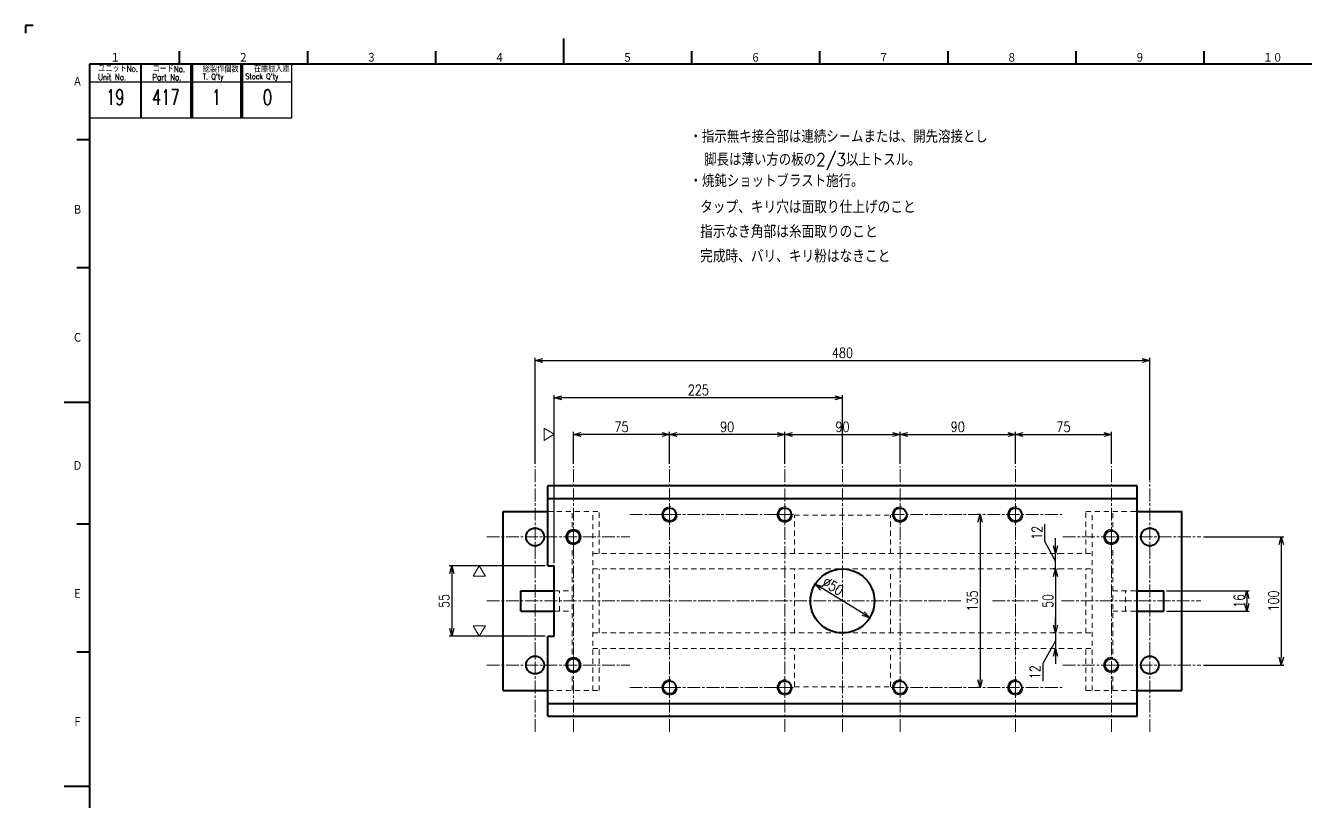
# Model space of a CAD drawing. Header units: millimetres. Extents: x 0 to 1682, y 0 to 1188.
# Drawn here: x 0 to 999, y 582 to 1188 of the extents above; entities that cross this region are included whole.
import ezdxf
from ezdxf.enums import TextEntityAlignment as Align

# ---------------------------------------------------------------- set-up
doc = ezdxf.new("R2010")
doc.units = ezdxf.units.MM
doc.header["$LTSCALE"] = 2
doc.linetypes.add('GEN7A', pattern=[7.5, 5, -0.75, 1, -0.75])
doc.linetypes.add('HIDDEN2', pattern=[3.5, 2, -1.5])
doc.layers.get('0').update_dxf_attribs({"lineweight": 20})
doc.layers.get('DEFPOINTS').update_dxf_attribs({"color": 253})
for name, color, linetype, lineweight in [('2', 5, 'Continuous', 40), ('3A', 6, 'HIDDEN2', 20), ('4', 3, 'Continuous', 13), ('5', 3, 'Continuous', 13), ('6', 7, 'Continuous', 50), ('7A', 4, 'GEN7A', 13), ('8', 1, 'Continuous', 13), ('WAKU', 7, 'Continuous', 40)]:
    doc.layers.add(name, color=color, linetype=linetype, lineweight=lineweight)
doc.layers.add('RAHM2', color=1, linetype='Continuous')
doc.styles.add('DIMENSION', font='romans.shx', dxfattribs={"width": 0.8, "bigfont": 'extfont2.shx'})
doc.styles.get("Standard").update_dxf_attribs({"font": 'romans.shx', "width": 0.8, "bigfont": 'extfont2.shx'})
doc.dimstyles.new('GEN-ISO$0', dxfattribs={"dimtxt": 4, "dimasz": 3, "dimexe": 1, "dimexo": 1, "dimgap": 1, "dimtad": 3, "dimrnd": 0.01, "dimdsep": 46, "dimtxsty": 'Standard', "dimblk": 'OPEN30', "dimcen": 0, "dimclrt": 7, "dimazin": 2, "dimtp": 0.1, "dimtm": 0.1, "dimtfac": 0.6, "dimtmove": 2, "dimatfit": 3, "dimldrblk": 'OPEN30', "dimfxl": 1, "dimarcsym": 0})
doc.dimstyles.new('GEN-ISO$3', dxfattribs={"dimtxt": 4, "dimasz": 3, "dimexe": 1, "dimexo": 1, "dimgap": 1, "dimtad": 1, "dimrnd": 0.01, "dimdsep": 46, "dimtxsty": 'Standard', "dimblk": 'OPEN30', "dimcen": 0, "dimclrt": 7, "dimazin": 2, "dimtp": 0.1, "dimtm": 0.1, "dimtfac": 0.6, "dimtmove": 0, "dimatfit": 0, "dimldrblk": 'OPEN30', "dimfxl": 1, "dimarcsym": 0})

# ---------------------------------------------------------------- blocks, each defined once
blk = doc.blocks.new('注釈')
at = {"layer": '6', "width": 0.9}
for s, p in [('タップ、キリ穴は面取り仕上げのこと', (0, 19.2)), ('指示なき角部は糸面取りのこと', (0, 9.6)), ('完成時、バリ、キリ粉はなきこと', (0, 0))]:
    blk.add_text(s, height=5, dxfattribs=at).set_placement(p)
blk = doc.blocks.new('A1部品図')
at = {"layer": 'WAKU', "color": 5, "linetype": 'Continuous'}
for p, q in [((3, 594), (0, 594)), ((0, 594), (0, 591)), ((210, 589), (210, 579)), ((60, 584), (60, 579)), ((110, 584), (110, 579)), ((160, 584), (160, 579)), ((260, 584), (260, 579)), ((310, 584), (310, 579)), ((360, 584), (360, 579)), ((410, 584), (410, 579)), ((460, 584), (460, 579)), ((826, 579), (25, 579)), ((25, 579), (25, 15)), ((20, 549.5), (25, 549.5)), ((20, 499.5), (25, 499.5)), ((15, 447), (25, 447)), ((20, 399.5), (25, 399.5)), ((20, 349.5), (25, 349.5)), ((15, 297), (25, 297))]:
    blk.add_line(p, q, dxfattribs=at)
at = {"layer": 'WAKU'}
blk.add_blockref('注釈', (263.34, 501.45), dxfattribs=at)
at = {"layer": 'WAKU', "color": 5, "linetype": 'Continuous'}
for s, height, p in [('１', 3.31, (33.1, 579.6)), ('２', 3.31, (83.1, 579.6)), ('３', 3.31, (133.1, 579.6)), ('４', 3.31, (183.1, 579.6)), ('５', 3.31, (233.1, 579.6)), ('６', 3.31, (283.1, 579.6)), ('７', 3.31, (333.1, 579.6)), ('８', 3.31, (383.1, 579.6)), ('９', 3.31, (433.1, 579.6)), ('１０', 3.311, (483.1, 579.6)), ('Ａ', 3.31, (18.36, 570.24)), ('Ｂ', 3.31, (18.36, 520.24)), ('Ｃ', 3.31, (18.36, 470.24)), ('Ｄ', 3.31, (18.36, 420.24)), ('Ｅ', 3.31, (18.36, 370.24)), ('Ｆ', 3.31, (18.36, 320.24))]:
    blk.add_text(s, height=height, dxfattribs=at).set_placement(p)
blk = doc.blocks.new('A1表題欄')
at = {"layer": 'RAHM2', "color": 5, "linetype": 'Continuous'}
for p, q in [((-722, 543), (-722, 564)), ((-801, 543), (-761.5, 543)), ((-761.5, 543), (-722, 543))]:
    blk.add_line(p, q, dxfattribs=at)
at = {"layer": 'RAHM2', "color": 7, "linetype": 'Continuous'}
for p, q in [((-801, 557), (-761.5, 557)), ((-761.5, 557), (-722, 557))]:
    blk.add_line(p, q, dxfattribs=at)
at = {"layer": 'WAKU', "linetype": 'Continuous'}
for p, q in [((-781, 564), (-781, 543)), ((-761.5, 564), (-761.5, 543)), ((-761, 564), (-761, 543)), ((-742, 564), (-742, 543)), ((-741.5, 564), (-741.5, 543))]:
    blk.add_line(p, q, dxfattribs=at)
at = {"layer": 'RAHM2', "color": 7, "linetype": 'Continuous', "width": 0.8}
for s, height, p in [('ユニットNo.', 2.5, (-797.71, 560.92)), ('Unit No.', 2.5, (-797.71, 557.64)), ('コードNo.', 2.5, (-776.48, 560.81)), ('Part No.', 2.5, (-776.48, 557.53)), ('総製作個数', 2.5, (-756.83, 560.72)), ("T. Q'ty", 2.2, (-756.83, 557.96)), ("Stock Q'ty", 2.2, (-740.2, 558.06)), ('在庫棚入庫', 2.5, (-736.92, 560.82))]:
    blk.add_text(s, height=height, dxfattribs=at).set_placement(p)
at = {"layer": 'WAKU', "linetype": 'Continuous', "width": 0.7}
for tag, p in [('GEN-TITLE-UN', (-791, 551.01)), ('GEN-TITLE-PT', (-771.25, 551)), ('GEN-TITLE-QT', (-751.51, 551)), ('GEN-TITLE-STO', (-731.57, 551))]:
    blk.add_attdef(tag, text='', height=6, dxfattribs=at).set_placement(p, align=Align.MIDDLE)
at = {"layer": 'WAKU'}
for tag, height, width, p in [('GEN-TITLE-CRO', 4, 0.8, (-236.01, 32.8)), ('HEADER1', 5, 0.9, (-50.88, 30.15)), ('GEN-TITLE-SCA', 4, 0.85, (-148.21, 25.85)), ('GEN-TITLE-PRE', 4, 0.8, (-236.01, 20.88)), ('HEADER2', 6, 0.9, (-51.11, 21.68))]:
    blk.add_attdef(tag, text='', height=height, dxfattribs=dict(at, width=width)).set_placement(p, align=Align.MIDDLE)
for tag, p in [('GEN-TITLE-APP｛3.4｝', (-206.8, 26.09)), ('GEN-TITLE-CHE｛3.4｝', (-192.17, 26.09)), ('GEN-TITLE-DES｛3.4｝', (-177.55, 26.09)), ('GEN-TITLE-DRA｛3.4｝', (-162.93, 26.09))]:
    blk.add_attdef(tag, text='', height=4, dxfattribs=at).set_placement(p, align=Align.MIDDLE)
at = {"layer": 'WAKU', "width": 0.7}
blk.add_attdef('GEN-TITLE-DAT', text='', height=3.5, dxfattribs=at).set_placement((-126.36, 24.1), align=Align.CENTER)
blk.add_attdef('GEN-TITLE-DAT1{4.4}', text='', height=3.5, dxfattribs=at).set_placement((-243.52, 8.71), align=Align.MIDDLE_CENTER)
at = {"layer": 'WAKU', "color": 5}
blk.add_attdef('HEADER6', text='', height=5.8, dxfattribs=at).set_placement((-214.07, 2.7), align=Align.BOTTOM_CENTER)
at = {"layer": 'WAKU', "style": 'DIMENSION', "width": 1.2}
blk.add_attdef('HEADER13', text='', height=7.02, dxfattribs=at).set_placement((-196.44, 6.21), align=Align.MIDDLE_LEFT)
at = {"layer": 'WAKU', "color": 5, "style": 'DIMENSION', "width": 1.2}
for tag, p in [('HEADER12', (-160.55, 6.21)), ('GEN-TITLE-DWG', (-93.21, 6.21))]:
    blk.add_attdef(tag, text='', height=7.02, dxfattribs=at).set_placement(p, align=Align.MIDDLE_LEFT)
at = {"layer": 'WAKU', "color": 5, "style": 'DIMENSION'}
blk.add_attdef('GEN-TITLE-Amd', text='', height=7.02, dxfattribs=at).set_placement((-3.96, 6.21), align=Align.MIDDLE)
blk = doc.blocks.new('A$C528440B9')
at = {"layer": '2'}
blk.add_circle((7.05, 7.05), 5.05, dxfattribs=at)
at = {"layer": '4'}
blk.add_arc((7.05, 7.05), 6, 80, 350, dxfattribs=at)
at = {"layer": '7A'}
for p, q in [((7.05, 0), (7.05, 14.11)), ((0, 7.05), (14.11, 7.05))]:
    blk.add_line(p, q, dxfattribs=at)
blk = doc.blocks.new('A$C78BB0BDA')
at = {"layer": '4'}
blk.add_blockref('A$C528440B9', (0, 0), dxfattribs=at)
blk = doc.blocks.new('_Open30')
at = {"color": 0, "linetype": 'ByBlock', "lineweight": -2}
for p, q in [((-1, 0.27), (0, 0)), ((0, 0), (-1, -0.27)), ((0, 0), (-1, 0))]:
    blk.add_line(p, q, dxfattribs=at)
blk = doc.blocks.new('*D27')
at = {"layer": '5', "color": 0, "lineweight": -2, "transparency": 16777216}
for p, q in [((919.7, 788.64), (982.46, 788.64)), ((980.46, 782.64), (980.46, 694.64)), ((919.7, 688.64), (982.46, 688.64))]:
    blk.add_line(p, q, dxfattribs=at)
at = {"layer": 'DEFPOINTS', "color": 0, "transparency": 16777216}
for p in [(917.7, 788.64), (917.7, 688.64), (980.46, 688.64)]:
    blk.add_point(p, dxfattribs=at)
at = {"layer": '5', "color": 0, "lineweight": -2, "transparency": 16777216, "xscale": 6, "yscale": 6, "zscale": 6}
for p, rotation in [((980.46, 788.64), 90), ((980.46, 688.64), 270)]:
    blk.add_blockref('_Open30', p, dxfattribs=dict(at, rotation=rotation))
at = {"layer": '5', "color": 7, "transparency": 16777216, "insert": (974.46, 738.64), "char_height": 8, "attachment_point": 5, "rotation": 90}
blk.add_mtext('100', dxfattribs=at)
blk = doc.blocks.new('*D28')
at = {"layer": '5', "color": 0, "lineweight": -2, "transparency": 16777216}
for p, q in [((745.02, 806.14), (743.25, 806.14)), ((745.25, 800.14), (745.25, 677.14)), ((743.91, 671.14), (743.25, 671.14))]:
    blk.add_line(p, q, dxfattribs=at)
at = {"layer": 'DEFPOINTS', "color": 0, "transparency": 16777216}
for p in [(747.02, 806.14), (745.25, 671.14), (745.91, 671.14)]:
    blk.add_point(p, dxfattribs=at)
at = {"layer": '5', "color": 0, "lineweight": -2, "transparency": 16777216, "xscale": 6, "yscale": 6, "zscale": 6}
for p, rotation in [((745.25, 806.14), 90), ((745.25, 671.14), 270)]:
    blk.add_blockref('_Open30', p, dxfattribs=dict(at, rotation=rotation))
at = {"layer": '5', "color": 7, "transparency": 16777216, "insert": (739.25, 738.64), "char_height": 8, "attachment_point": 5, "rotation": 90}
blk.add_mtext('135', dxfattribs=at)
blk = doc.blocks.new('*D38')
at = {"layer": '5', "color": 0, "lineweight": -2, "transparency": 16777216}
for p, q in [((397.81, 845.64), (397.81, 928.46)), ((403.81, 926.46), (871.81, 926.46)), ((877.81, 833.15), (877.81, 928.46))]:
    blk.add_line(p, q, dxfattribs=at)
at = {"layer": 'DEFPOINTS', "color": 0, "transparency": 16777216}
for p in [(877.81, 926.46), (397.81, 843.64), (877.81, 831.15)]:
    blk.add_point(p, dxfattribs=at)
at = {"layer": '5', "color": 0, "lineweight": -2, "transparency": 16777216, "xscale": 6, "yscale": 6, "zscale": 6, "rotation": 180}
blk.add_blockref('_Open30', (397.81, 926.46), dxfattribs=at)
at = {"layer": '5', "color": 0, "lineweight": -2, "transparency": 16777216, "xscale": 6, "yscale": 6, "zscale": 6}
blk.add_blockref('_Open30', (877.81, 926.46), dxfattribs=at)
at = {"layer": '5', "color": 7, "transparency": 16777216, "insert": (637.81, 932.46), "char_height": 8, "attachment_point": 5}
blk.add_mtext('480', dxfattribs=at)
blk = doc.blocks.new('*D39')
at = {"layer": '5', "color": 0, "lineweight": -2, "transparency": 16777216}
for p, q in [((592.81, 845.64), (592.81, 870.64)), ((682.81, 845.64), (682.81, 870.64)), ((598.81, 868.64), (676.81, 868.64))]:
    blk.add_line(p, q, dxfattribs=at)
at = {"layer": 'DEFPOINTS', "color": 0, "transparency": 16777216}
for p in [(682.81, 868.64), (592.81, 843.64), (682.81, 843.64)]:
    blk.add_point(p, dxfattribs=at)
at = {"layer": '5', "color": 0, "lineweight": -2, "transparency": 16777216, "xscale": 6, "yscale": 6, "zscale": 6, "rotation": 180}
blk.add_blockref('_Open30', (592.81, 868.64), dxfattribs=at)
at = {"layer": '5', "color": 0, "lineweight": -2, "transparency": 16777216, "xscale": 6, "yscale": 6, "zscale": 6}
blk.add_blockref('_Open30', (682.81, 868.64), dxfattribs=at)
at = {"layer": '5', "color": 7, "transparency": 16777216, "insert": (637.81, 874.64), "char_height": 8, "attachment_point": 5}
blk.add_mtext('90', dxfattribs=at)
blk = doc.blocks.new('*D40')
at = {"layer": '5', "color": 0, "lineweight": -2, "transparency": 16777216}
for p, q in [((682.81, 845.64), (682.81, 870.64)), ((772.81, 845.64), (772.81, 870.64)), ((688.81, 868.64), (766.81, 868.64))]:
    blk.add_line(p, q, dxfattribs=at)
at = {"layer": 'DEFPOINTS', "color": 0, "transparency": 16777216}
for p in [(772.81, 868.64), (682.81, 843.64), (772.81, 843.64)]:
    blk.add_point(p, dxfattribs=at)
at = {"layer": '5', "color": 0, "lineweight": -2, "transparency": 16777216, "xscale": 6, "yscale": 6, "zscale": 6, "rotation": 180}
blk.add_blockref('_Open30', (682.81, 868.64), dxfattribs=at)
at = {"layer": '5', "color": 0, "lineweight": -2, "transparency": 16777216, "xscale": 6, "yscale": 6, "zscale": 6}
blk.add_blockref('_Open30', (772.81, 868.64), dxfattribs=at)
at = {"layer": '5', "color": 7, "transparency": 16777216, "insert": (727.81, 874.64), "char_height": 8, "attachment_point": 5}
blk.add_mtext('90', dxfattribs=at)
blk = doc.blocks.new('*D41')
at = {"layer": '5', "color": 0, "lineweight": -2, "transparency": 16777216}
for p, q in [((772.81, 845.64), (772.81, 870.64)), ((847.81, 845.64), (847.81, 870.64)), ((778.81, 868.64), (841.81, 868.64))]:
    blk.add_line(p, q, dxfattribs=at)
at = {"layer": 'DEFPOINTS', "color": 0, "transparency": 16777216}
for p in [(847.81, 868.64), (772.81, 843.64), (847.81, 843.64)]:
    blk.add_point(p, dxfattribs=at)
at = {"layer": '5', "color": 0, "lineweight": -2, "transparency": 16777216, "xscale": 6, "yscale": 6, "zscale": 6, "rotation": 180}
blk.add_blockref('_Open30', (772.81, 868.64), dxfattribs=at)
at = {"layer": '5', "color": 0, "lineweight": -2, "transparency": 16777216, "xscale": 6, "yscale": 6, "zscale": 6}
blk.add_blockref('_Open30', (847.81, 868.64), dxfattribs=at)
at = {"layer": '5', "color": 7, "transparency": 16777216, "insert": (810.31, 874.64), "char_height": 8, "attachment_point": 5}
blk.add_mtext('75', dxfattribs=at)
blk = doc.blocks.new('*D42')
at = {"layer": '5', "color": 0, "lineweight": -2, "transparency": 16777216}
for p, q in [((502.81, 845.64), (502.81, 870.64)), ((592.81, 845.64), (592.81, 870.64)), ((586.81, 868.64), (508.81, 868.64))]:
    blk.add_line(p, q, dxfattribs=at)
at = {"layer": 'DEFPOINTS', "color": 0, "transparency": 16777216}
for p in [(502.81, 868.64), (502.81, 843.64), (592.81, 843.64)]:
    blk.add_point(p, dxfattribs=at)
at = {"layer": '5', "color": 0, "lineweight": -2, "transparency": 16777216, "xscale": 6, "yscale": 6, "zscale": 6, "rotation": 180}
blk.add_blockref('_Open30', (502.81, 868.64), dxfattribs=at)
at = {"layer": '5', "color": 0, "lineweight": -2, "transparency": 16777216, "xscale": 6, "yscale": 6, "zscale": 6}
blk.add_blockref('_Open30', (592.81, 868.64), dxfattribs=at)
at = {"layer": '5', "color": 7, "transparency": 16777216, "insert": (547.81, 874.64), "char_height": 8, "attachment_point": 5}
blk.add_mtext('90', dxfattribs=at)
blk = doc.blocks.new('*D43')
at = {"layer": '5', "color": 0, "lineweight": -2, "transparency": 16777216}
for p, q in [((427.81, 845.64), (427.81, 870.64)), ((502.81, 845.64), (502.81, 870.64)), ((496.81, 868.64), (433.81, 868.64))]:
    blk.add_line(p, q, dxfattribs=at)
at = {"layer": 'DEFPOINTS', "color": 0, "transparency": 16777216}
for p in [(427.81, 868.64), (427.81, 843.64), (502.81, 843.64)]:
    blk.add_point(p, dxfattribs=at)
at = {"layer": '5', "color": 0, "lineweight": -2, "transparency": 16777216, "xscale": 6, "yscale": 6, "zscale": 6, "rotation": 180}
blk.add_blockref('_Open30', (427.81, 868.64), dxfattribs=at)
at = {"layer": '5', "color": 0, "lineweight": -2, "transparency": 16777216, "xscale": 6, "yscale": 6, "zscale": 6}
blk.add_blockref('_Open30', (502.81, 868.64), dxfattribs=at)
at = {"layer": '5', "color": 7, "transparency": 16777216, "insert": (465.31, 874.64), "char_height": 8, "attachment_point": 5}
blk.add_mtext('75', dxfattribs=at)
blk = doc.blocks.new('*D44')
at = {"layer": '5', "color": 0, "lineweight": -2, "transparency": 16777216}
for p, q in [((412.81, 768.14), (412.81, 899.36)), ((637.81, 845.64), (637.81, 899.36)), ((631.81, 897.36), (418.81, 897.36))]:
    blk.add_line(p, q, dxfattribs=at)
at = {"layer": 'DEFPOINTS', "color": 0, "transparency": 16777216}
for p in [(412.81, 897.36), (637.81, 843.64), (412.81, 766.14)]:
    blk.add_point(p, dxfattribs=at)
at = {"layer": '5', "color": 0, "lineweight": -2, "transparency": 16777216, "xscale": 6, "yscale": 6, "zscale": 6, "rotation": 180}
blk.add_blockref('_Open30', (412.81, 897.36), dxfattribs=at)
at = {"layer": '5', "color": 0, "lineweight": -2, "transparency": 16777216, "xscale": 6, "yscale": 6, "zscale": 6}
blk.add_blockref('_Open30', (637.81, 897.36), dxfattribs=at)
at = {"layer": '5', "color": 7, "transparency": 16777216, "insert": (525.31, 903.36), "char_height": 8, "attachment_point": 5}
blk.add_mtext('225', dxfattribs=at)
blk = doc.blocks.new('*D45')
at = {"layer": '5', "color": 0, "lineweight": -2, "transparency": 16777216}
for p, q in [((405.81, 766.14), (330.81, 766.14)), ((332.81, 760.14), (332.81, 717.14)), ((405.81, 711.14), (330.81, 711.14))]:
    blk.add_line(p, q, dxfattribs=at)
at = {"layer": 'DEFPOINTS', "color": 0, "transparency": 16777216}
for p in [(407.81, 766.14), (332.81, 711.14), (407.81, 711.14)]:
    blk.add_point(p, dxfattribs=at)
at = {"layer": '5', "color": 0, "lineweight": -2, "transparency": 16777216, "xscale": 6, "yscale": 6, "zscale": 6}
for p, rotation in [((332.81, 766.14), 90), ((332.81, 711.14), 270)]:
    blk.add_blockref('_Open30', p, dxfattribs=dict(at, rotation=rotation))
at = {"layer": '5', "color": 7, "transparency": 16777216, "insert": (326.81, 738.64), "char_height": 8, "attachment_point": 5, "rotation": 90}
blk.add_mtext('55', dxfattribs=at)
blk = doc.blocks.new('ye')
at = {"layer": '8'}
for p, q in [((0, 0), (-2.4, 4)), ((2.4, 4), (-2.4, 4)), ((2.4, 4), (0, 0))]:
    blk.add_line(p, q, dxfattribs=at)
blk = doc.blocks.new('*D47')
at = {"layer": '5', "color": 0, "lineweight": -2, "transparency": 16777216}
for p, q in [((890.81, 746.64), (955.47, 746.64)), ((953.47, 740.64), (953.47, 736.64)), ((890.81, 730.64), (955.47, 730.64))]:
    blk.add_line(p, q, dxfattribs=at)
at = {"layer": 'DEFPOINTS', "color": 0, "transparency": 16777216}
for p in [(888.81, 746.64), (888.81, 730.64), (953.47, 730.64)]:
    blk.add_point(p, dxfattribs=at)
at = {"layer": '5', "color": 0, "lineweight": -2, "transparency": 16777216, "xscale": 6, "yscale": 6, "zscale": 6}
for p, rotation in [((953.47, 746.64), 90), ((953.47, 730.64), 270)]:
    blk.add_blockref('_Open30', p, dxfattribs=dict(at, rotation=rotation))
at = {"layer": '5', "color": 7, "transparency": 16777216, "insert": (947.47, 738.64), "char_height": 8, "attachment_point": 5, "rotation": 90}
blk.add_mtext('16', dxfattribs=at)
blk = doc.blocks.new('*D48')
at = {"layer": '5', "color": 0, "lineweight": -2, "transparency": 16777216}
for p, q in [((803.56, 763.64), (802.21, 763.64)), ((804.21, 757.64), (804.21, 719.64)), ((803.9, 713.64), (802.21, 713.64))]:
    blk.add_line(p, q, dxfattribs=at)
at = {"layer": 'DEFPOINTS', "color": 0, "transparency": 16777216}
for p in [(805.56, 763.64), (804.21, 713.64), (805.9, 713.64)]:
    blk.add_point(p, dxfattribs=at)
at = {"layer": '5', "color": 0, "lineweight": -2, "transparency": 16777216, "xscale": 6, "yscale": 6, "zscale": 6}
for p, rotation in [((804.21, 763.64), 90), ((804.21, 713.64), 270)]:
    blk.add_blockref('_Open30', p, dxfattribs=dict(at, rotation=rotation))
at = {"layer": '5', "color": 7, "transparency": 16777216, "insert": (798.21, 738.64), "char_height": 8, "attachment_point": 5, "rotation": 90}
blk.add_mtext('50', dxfattribs=at)
blk = doc.blocks.new('*D49')
at = {"layer": '5', "color": 0, "lineweight": -2, "transparency": 16777216}
for p, q in [((795.73, 785.18), (795.73, 798.63)), ((804.2, 769.64), (795.73, 785.18)), ((804.2, 781.64), (804.2, 787.64)), ((804.2, 763.64), (804.2, 775.64)), ((804.2, 763.64), (804.2, 775.64)), ((805.53, 775.64), (806.2, 775.64)), ((805.56, 763.64), (806.2, 763.64)), ((804.2, 757.64), (804.2, 751.64))]:
    blk.add_line(p, q, dxfattribs=at)
at = {"layer": 'DEFPOINTS', "color": 0, "transparency": 16777216}
for p in [(803.53, 775.64), (804.2, 775.64), (803.56, 763.64)]:
    blk.add_point(p, dxfattribs=at)
at = {"layer": '5', "color": 0, "lineweight": -2, "transparency": 16777216, "xscale": 6, "yscale": 6, "zscale": 6}
for p, rotation in [((804.2, 775.64), 270), ((804.2, 763.64), 90)]:
    blk.add_blockref('_Open30', p, dxfattribs=dict(at, rotation=rotation))
at = {"layer": '5', "color": 7, "transparency": 16777216, "insert": (789.73, 791.9), "char_height": 8, "attachment_point": 5, "rotation": 90}
blk.add_mtext('12', dxfattribs=at)
blk = doc.blocks.new('*D50')
at = {"layer": '5', "color": 0, "lineweight": -2, "transparency": 16777216}
for p, q in [((804.19, 719.64), (804.19, 725.64)), ((802.21, 713.64), (802.19, 713.64)), ((804.19, 713.64), (804.19, 701.64)), ((804.19, 713.64), (804.19, 701.64)), ((804.19, 707.64), (794.15, 689.7)), ((802.43, 701.64), (802.19, 701.64)), ((794.15, 689.7), (794.15, 676.25)), ((804.19, 695.64), (804.19, 689.64))]:
    blk.add_line(p, q, dxfattribs=at)
at = {"layer": 'DEFPOINTS', "color": 0, "transparency": 16777216}
for p in [(804.21, 713.64), (804.19, 701.64), (804.43, 701.64)]:
    blk.add_point(p, dxfattribs=at)
at = {"layer": '5', "color": 0, "lineweight": -2, "transparency": 16777216, "xscale": 6, "yscale": 6, "zscale": 6}
for p, rotation in [((804.19, 713.64), 270), ((804.19, 701.64), 90)]:
    blk.add_blockref('_Open30', p, dxfattribs=dict(at, rotation=rotation))
at = {"layer": '5', "color": 7, "transparency": 16777216, "insert": (788.15, 682.97), "char_height": 8, "attachment_point": 5, "rotation": 90}
blk.add_mtext('12', dxfattribs=at)
blk = doc.blocks.new('*D51')
at = {"layer": '5', "color": 0, "lineweight": -2, "transparency": 16777216}
blk.add_line((654.03, 728.74), (621.6, 748.54), dxfattribs=at)
at = {"layer": 'DEFPOINTS', "color": 0, "transparency": 16777216}
for p in [(616.48, 751.67), (659.15, 725.61)]:
    blk.add_point(p, dxfattribs=at)
at = {"layer": '5', "color": 0, "lineweight": -2, "transparency": 16777216, "xscale": 6, "yscale": 6, "zscale": 6}
for p, rotation in [((616.48, 751.67), 148.5800529991924), ((659.15, 725.61), 328.5800529991923)]:
    blk.add_blockref('_Open30', p, dxfattribs=dict(at, rotation=rotation))
at = {"layer": '5', "color": 7, "transparency": 16777216, "insert": (630.47, 750.15), "char_height": 8, "attachment_point": 5, "rotation": 328.58005}
blk.add_mtext('∅50', dxfattribs=at)

msp = doc.modelspace()

# ---------------------------------------------------------------- linework, layer by layer
at = {"layer": '2'}
for p, q in [((867.811, 828.64), (407.811, 828.64)), ((407.811, 766.14), (407.811, 828.64)), ((867.811, 648.642), (867.811, 828.64)), ((407.811, 818.64), (867.811, 818.64)), ((372.813, 668.64), (372.813, 808.64)), ((372.813, 808.64), (407.811, 808.64)), ((867.811, 808.64), (902.813, 808.64)), ((902.813, 668.64), (902.813, 808.64)), ((407.811, 766.14), (412.811, 766.14)), ((412.811, 711.14), (412.811, 766.14)), ((386.811, 746.64), (412.811, 746.64)), ((386.811, 730.64), (386.811, 746.64)), ((867.811, 746.64), (888.811, 746.64)), ((888.811, 730.64), (888.811, 746.64)), ((386.811, 730.64), (412.811, 730.64)), ((867.811, 730.64), (888.811, 730.64)), ((407.811, 711.14), (412.811, 711.14)), ((407.811, 648.642), (407.811, 711.14)), ((372.813, 668.64), (407.811, 668.64)), ((867.811, 668.64), (902.813, 668.64)), ((407.811, 658.642), (867.811, 658.642)), ((407.811, 648.642), (867.811, 648.642))]:
    msp.add_line(p, q, dxfattribs=at)
for centre, radius in [((397.813, 788.64), 7), ((877.813, 788.64), 7), ((637.811, 738.64), 25), ((397.813, 688.64), 7), ((877.813, 688.64), 7)]:
    msp.add_circle(centre, radius, dxfattribs=at)
at = {"layer": '3A'}
for p, q in [((407.811, 808.64), (447.813, 808.64)), ((426.811, 796.295), (426.811, 808.64)), ((442.811, 668.64), (442.811, 808.64)), ((447.813, 775.64), (447.813, 808.64)), ((600.311, 805.64), (675.311, 805.64)), ((600.311, 775.64), (600.311, 805.64)), ((675.311, 775.64), (675.311, 805.64)), ((827.813, 775.64), (827.813, 808.64)), ((827.813, 808.64), (867.811, 808.64)), ((832.811, 668.64), (832.811, 808.64)), ((848.811, 796.295), (848.811, 808.64)), ((426.811, 697.222), (426.811, 779.295)), ((442.811, 775.64), (832.811, 775.64)), ((848.811, 697.222), (848.811, 779.295)), ((442.811, 763.64), (832.811, 763.64)), ((447.813, 713.64), (447.813, 763.64)), ((600.311, 713.64), (600.311, 763.64)), ((675.311, 713.64), (675.311, 763.64)), ((827.813, 713.64), (827.813, 763.64)), ((412.811, 746.64), (426.811, 746.64)), ((416.811, 730.64), (416.811, 746.64)), ((848.811, 746.64), (867.811, 746.64)), ((858.811, 730.64), (858.811, 746.64)), ((412.811, 730.64), (426.811, 730.64)), ((848.811, 730.64), (867.811, 730.64)), ((442.811, 713.64), (832.811, 713.64)), ((442.811, 701.64), (832.811, 701.64)), ((447.813, 668.64), (447.813, 701.64)), ((600.311, 671.64), (600.311, 701.64)), ((675.311, 671.64), (675.311, 701.64)), ((827.813, 668.64), (827.813, 701.64)), ((426.811, 668.64), (426.811, 680.91)), ((848.811, 668.64), (848.811, 680.91)), ((600.311, 671.64), (675.311, 671.64)), ((407.811, 668.64), (447.813, 668.64)), ((827.813, 668.64), (867.811, 668.64))]:
    msp.add_line(p, q, dxfattribs=at)
at = {"layer": '7A'}
for p, q in [((397.811, 636.458), (397.811, 843.641)), ((427.811, 636.458), (427.811, 843.641)), ((502.811, 636.458), (502.811, 843.641)), ((592.811, 636.457), (592.811, 843.641)), ((637.811, 636.457), (637.811, 843.641)), ((682.811, 636.457), (682.811, 843.641)), ((772.811, 636.457), (772.811, 843.641)), ((847.811, 636.457), (847.811, 843.64)), ((877.811, 636.457), (877.811, 843.64)), ((471.713, 806.14), (599.541, 806.14)), ((675.949, 806.14), (809.804, 806.14)), ((360.116, 788.64), (471.713, 788.64)), ((809.804, 788.64), (917.703, 788.64)), ((360.116, 738.64), (730.328, 738.64)), ((754.931, 738.64), (790.447, 738.64)), ((808.859, 738.64), (917.703, 738.64)), ((360.116, 688.64), (471.713, 688.64)), ((809.804, 688.64), (917.703, 688.64)), ((471.713, 671.14), (599.541, 671.14)), ((675.949, 671.14), (809.804, 671.14))]:
    msp.add_line(p, q, dxfattribs=at)

# ---------------------------------------------------------------- block references
at = {"layer": '2', "lineweight": 0, "xscale": 2, "yscale": 2, "zscale": 2}
msp.add_blockref('A1部品図', (0, 0), dxfattribs=at)
at = {"layer": '2', "lineweight": 0}
ref = msp.add_blockref('A1表題欄', (1652, 30), dxfattribs=dict(at, xscale=2, yscale=2, zscale=2))
ref.add_attrib('GEN-TITLE-UN', '19', dxfattribs={"layer": 'WAKU', "linetype": 'Continuous', "height": 12, "width": 0.7}).set_placement((70.008, 1132.014), align=Align.MIDDLE)
ref.add_attrib('GEN-TITLE-PT', '417', dxfattribs={"layer": 'WAKU', "linetype": 'Continuous', "height": 12, "width": 0.7}).set_placement((109.508, 1132), align=Align.MIDDLE)
ref.add_attrib('GEN-TITLE-QT', '1', dxfattribs={"layer": 'WAKU', "linetype": 'Continuous', "height": 12, "width": 0.7}).set_placement((148.978, 1132), align=Align.MIDDLE)
ref.add_attrib('GEN-TITLE-STO', '0', dxfattribs={"layer": 'WAKU', "linetype": 'Continuous', "height": 12, "width": 0.7}).set_placement((188.861, 1132), align=Align.MIDDLE)
at = {"layer": '2', "xscale": 2, "yscale": 2, "zscale": 2}
for p, rotation in [((412.811, 868.861), 90), ((354.182, 766.14), 180)]:
    msp.add_blockref('ye', p, dxfattribs=dict(at, rotation=rotation))
at = {"layer": '2', "extrusion": (0, 0, -1), "zscale": -1, "rotation": 180}
for p in [(-420.758, 795.693), (-420.758, 695.693)]:
    msp.add_blockref('A$C78BB0BDA', p, dxfattribs=at)
at = {"layer": '2', "xscale": -2, "yscale": 2, "zscale": 2}
msp.add_blockref('ye', (354.182, 711.14), dxfattribs=at)
at = {"layer": '4'}
for p in [(495.758, 799.087), (585.758, 799.087), (675.758, 799.087), (765.758, 799.087), (420.76, 781.587), (840.755, 781.587), (420.76, 681.587), (840.76, 681.587), (495.758, 664.087), (585.758, 664.087), (675.758, 664.087), (765.758, 664.087)]:
    msp.add_blockref('A$C528440B9', p, dxfattribs=at)

# ---------------------------------------------------------------- texts
at = {"layer": '6', "width": 0.9}
for s, p in [('・指示無キ接合部は連続シ－ムまたは、開先溶接とし', (518.398, 1096.429)), ('脚長は薄い方の板の2/3以上トスル。', (529.865, 1078.468)), ('・焼鈍ショットブラスト施行。', (518.398, 1061.833))]:
    msp.add_text(s, height=9.8, dxfattribs=at).set_placement(p)

# ---------------------------------------------------------------- dimensions: what is measured, and where the dimension line sits
at = {"layer": '5'}
dim = msp.add_linear_dim(base=(877.811, 926.461), p1=(397.811, 843.641), p2=(877.811, 831.153), dimstyle='GEN-ISO$0', override={"dimscale": 2, "dimadec": 2, "dimtdec": 3}, dxfattribs=at)
dim.commit()
dim.dimension.update_dxf_attribs({"geometry": '*D38', "text_midpoint": (637.811, 932.461)})
for base, p1, p2, angle, picture, middle in [((412.811, 897.361), (637.811, 843.641), (412.811, 766.14), 359.999991, '*D44', (525.311, 903.361)), ((427.811, 868.64), (502.811, 843.641), (427.811, 843.641), 359.999991, '*D43', (465.311, 874.64)), ((502.811, 868.64), (592.811, 843.641), (502.811, 843.641), 359.999991, '*D42', (547.811, 874.64)), ((682.811, 868.64), (592.811, 843.641), (682.811, 843.641), 359.999991, '*D39', (637.811, 874.64)), ((772.811, 868.64), (682.811, 843.641), (772.811, 843.641), 359.999991, '*D40', (727.811, 874.64)), ((847.811, 868.64), (772.811, 843.641), (847.811, 843.64), 359.999991, '*D41', (810.311, 874.64)), ((745.245, 671.14), (747.021, 806.14), (745.909, 671.14), 90, '*D28', (739.245, 738.64)), ((980.462, 688.64), (917.703, 788.64), (917.703, 688.64), 90, '*D27', (974.462, 738.64)), ((332.813, 711.14), (407.811, 766.14), (407.811, 711.14), 89.999991, '*D45', (326.813, 738.64)), ((804.21, 713.64), (805.559, 763.64), (805.897, 713.64), 90, '*D48', (798.21, 738.64)), ((953.473, 730.64), (888.811, 746.64), (888.811, 730.64), 89.999991, '*D47', (947.473, 738.64))]:
    dim = msp.add_linear_dim(base=base, p1=p1, p2=p2, angle=angle, dimstyle='GEN-ISO$0', override={"dimscale": 2, "dimadec": 2, "dimtdec": 3}, dxfattribs=at)
    dim.commit()
    dim.dimension.update_dxf_attribs({"geometry": picture, "text_midpoint": middle})
for base, p1, p2, picture, middle in [((804.197, 775.64), (803.559, 763.64), (803.534, 775.64), '*D49', (795.728, 787.178)), ((804.193, 701.64), (804.21, 713.64), (804.426, 701.64), '*D50', (794.147, 687.696))]:
    dim = msp.add_linear_dim(base=base, p1=p1, p2=p2, angle=90, dimstyle='GEN-ISO$0', override={"dimscale": 2, "dimtdec": 3, "dimtmove": 1}, dxfattribs=at)
    dim.commit()
    dim.dimension.update_dxf_attribs({"geometry": picture, "text_midpoint": middle, "dimtype": 160})
dim = msp.add_diameter_dim_2p(p1=(659.145, 725.607), p2=(616.477, 751.673), dimstyle='GEN-ISO$3', override={"dimscale": 2, "dimadec": 2, "dimtdec": 3}, dxfattribs=at)
dim.commit()
dim.dimension.update_dxf_attribs({"geometry": '*D51', "text_midpoint": (627.343, 745.035), "dimtype": 163})

doc.saveas('drawing.dxf')
